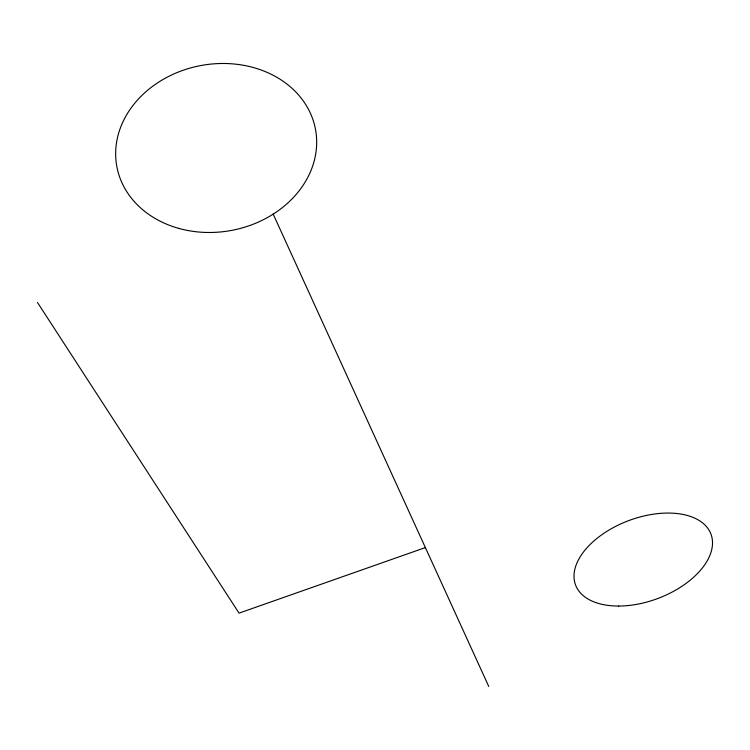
<?xml version="1.0" encoding="UTF-8"?>
<svg xmlns="http://www.w3.org/2000/svg" width="750" height="750" viewBox="0 0 750 750"><rect width="100%" height="100%" fill="white"/><g stroke="black" fill="none" stroke-linecap="round" stroke-linejoin="round"><path stroke-width="1.12" d="M425.381 547.584L239.044 613.134L37.5 302.503M273.122 213.966L488.766 686.484M618.713 606.047A72.319 41.569 -20.6 0 0 711.609 536.1A72.319 41.569 -20.6 0 0 599.466 536.456A72.319 41.569 -20.6 0 0 618.713 606.047M178.603 228.338A101.053 83.85 -10.7 0 0 315.684 130.463A101.053 83.85 -10.7 0 0 154.219 85.153A101.053 83.85 -10.7 0 0 178.603 228.338"/></g></svg>
